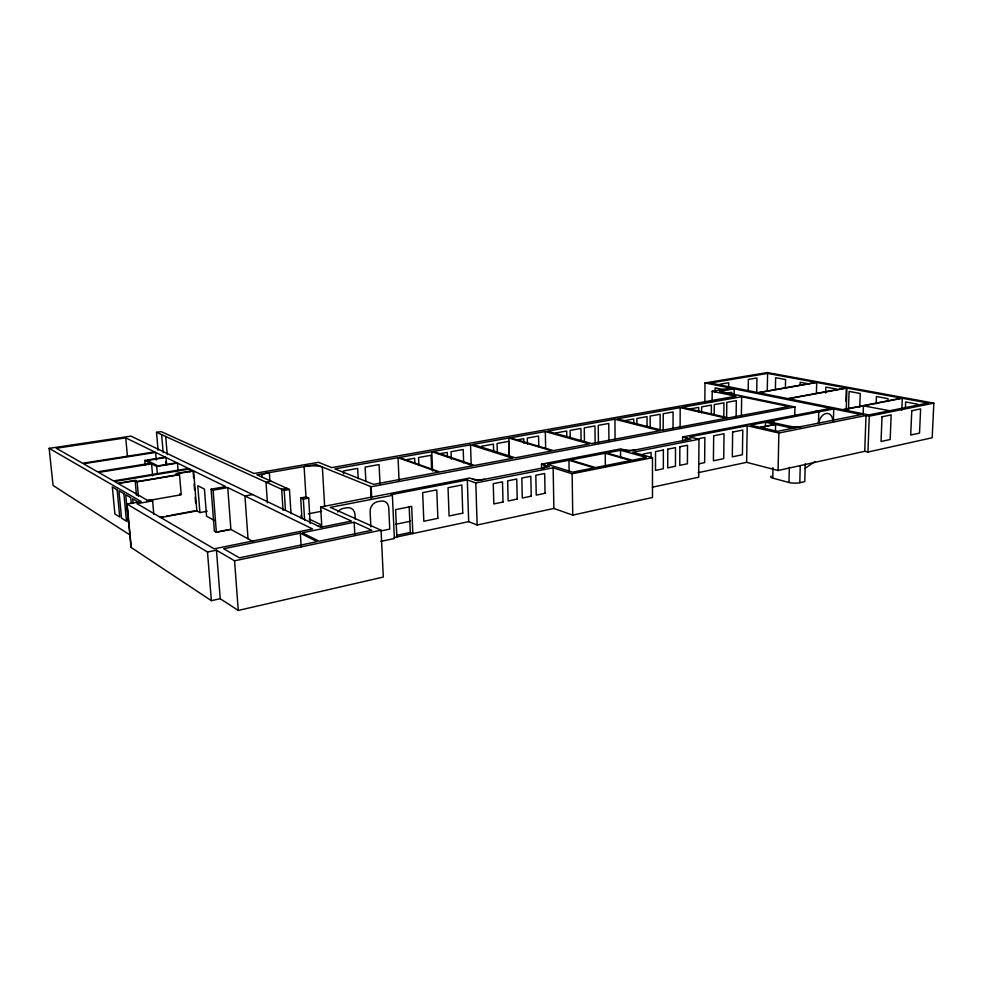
<?xml version="1.0" encoding="UTF-8"?>
<svg xmlns="http://www.w3.org/2000/svg" width="983" height="983" viewBox="0 0 983 983"><rect width="100%" height="100%" fill="white"/><g stroke="black" fill="none" stroke-linecap="round" stroke-linejoin="round"><path stroke-width="1.47" d="M660.134 429.436L660.146 414.285L650.156 416.067L650.168 428.256M663.181 430.382L663.206 413.732L673.085 411.963L673.036 428.539M680.113 427.089L680.187 407.65L617.103 418.832L662.173 430.284L726.56 418.217L680.187 407.65M682.607 441.453L682.632 436.944L830.721 408.363M685.52 440.691L685.532 437.668A8.011 1.782 0.1 0 1 685.065 440.2M698.667 411.84L698.692 407.38L688.776 409.161M698.163 472.676L746.625 462.329L778.069 470.513L864.721 451.308L867.952 452.045L932.191 437.754L933.85 403.128L869.279 416.165L866.023 415.502L778.868 433.024L747.203 425.737L689.587 436.894L698.974 439.254L698.692 477.197L652.393 487.199M701.579 412.799L701.629 406.864L711.409 405.107L711.323 413.978M704.836 402.575L705.008 382.94L767.391 372.557L933.85 403.128M712.097 401.691L712.196 391.295L730.639 388.125M714.199 414.924L714.297 404.591L723.955 402.858L723.783 417.554M715.096 392.315L715.145 387.88L724.913 389.87M726.609 418.488L726.806 402.354L736.328 400.646L736.107 416.706M728.661 387.105L728.722 382.731L719.875 384.23M731.684 395.313L731.733 392.303L726.167 393.274M734.129 394.748L734.203 388.85L719.593 391.369L794.952 406.95L794.731 415.993M741.366 416.46L741.661 396.751L788.857 406.532L728.489 417.849L682.091 407.306L741.661 396.751M746.625 462.329L747.203 425.737M748.186 390.939L748.37 379.426L756.947 377.976L756.701 392.315M765.45 426.72L765.536 422.186L792.74 428.281M767.256 391.037L767.6 373.417L816.123 382.362L758.09 392.622L710.291 382.989L767.6 373.417M805.237 463.816L804.77 481.572L799.806 482.714A7.643 1.892 1.5 0 1 788.98 482.481L772.773 478.143L772.982 467.675M773.891 423.612L773.953 420.552A7.594 1.585 0.9 0 0 773.904 422.776M775.403 389.182L775.636 377.705L785.564 379.549L785.38 388.224M775.464 430.529L775.587 424.435L760.35 427.421L777.442 431.34L861.366 414.556L705.008 382.94M778.069 470.513L778.868 433.024M788.98 482.481L789.324 467.33M800.101 385.201L800.174 382.276L809.021 383.935M799.806 482.714L800.236 466.028M816.406 393.139L816.701 382.473L901.644 398.14L842.628 409.641L758.655 392.733L816.701 382.473M818.446 423.292L818.765 411.877L815.755 411.25M825.646 393.028L825.818 387.069L836.558 389.071M833.4 420.294L833.744 408.977L750.336 425.123L759.908 427.322L775.132 424.337M845.884 401.31L846.277 389.415M846.252 408.854L846.928 388.052L788.501 398.742M848.489 409.592L849.091 391.406L860.236 393.483L859.744 407.232M863.123 414.9L863.443 405.832L889.713 410.734L928.124 403.018L902.296 398.25L864.02 405.721M864.721 451.308L866.023 415.502M867.952 452.045L869.279 416.165M876.148 403.755L876.418 396.505L888.03 398.68L887.907 401.592M901.804 410.083L902.296 398.25M905.392 407.871L905.638 401.961L917.753 404.222M804.93 468.461L814.981 461.555M129.695 534.801L53.057 485.455L49.15 448.346L141.134 501.551L127.016 504.033L131.034 547.396L211.357 600.674L220.217 598.696L238.255 610.443L383.309 577.046L381.048 530.193L330.337 507.375L392.377 495.334L394.367 538.5L380.863 541.387M394.195 537.541L468.682 521.641L477.148 525.02L553.871 508.457L572.745 515.129L652.491 497.496L652.466 457.673L632.819 452.205L698.974 439.254M397.243 535.231L410.304 532.467L412.835 533.572L411.668 506.405L395.596 509.624L396.849 536.976M381.171 530.894L389.747 529.1L388.764 507.928A8.712 7.36 -65.9 0 0 380.79 501.072L377.337 501.748A8.736 7.385 -65.7 0 0 370.099 511.664L370.861 526.9M395.547 524.32L410.402 521.236M131.267 547.543L127.016 504.033L207.499 552.004L216.457 550.185L234.556 560.789L381.048 530.193M698.63 463.878L704.639 462.624L704.86 437.484L696.935 439.032M300.331 533.179L223.645 548.735L239.397 557.828L317.226 541.645L300.331 533.179L301.179 546.806M354.175 522.268L302.236 532.798L319.168 541.24L371.807 530.292L354.175 522.268L354.826 534.519M392.377 495.334L390.878 494.732L467.318 479.925L475.821 482.948L553.146 467.81L572.143 473.781L652.466 457.673M889.136 410.857L868.886 414.924L843.279 409.776L863.443 405.832M318.369 526.433L321.281 525.844M643.103 454.048L651.065 452.475L651.065 458.262M216.358 532.294L230.882 529.456L227.749 487.58L213.102 490.185L211.112 489.178L214.38 531.176L216.358 532.294L213.102 490.185M568.936 460.253L547.617 464.381L572.561 472.172L594.125 467.871L568.936 460.253L569.096 470.992M605.258 453.224L570.349 459.983L595.551 467.576L630.84 460.523L605.258 453.224L605.368 466.79M620.543 450.263L606.622 452.954L632.216 460.253L646.286 457.439L620.543 450.263L620.58 457.746M308.429 513.814L321.588 511.246M216.063 532.135L230.587 529.296L253.405 541.719M541.621 468.633L541.535 464.16L620.789 448.875L628.936 451.136L690.963 439.045L682.632 436.944M321.81 526.827L320.642 507.007L469.702 478.021L477.271 480.687L549.399 466.63L541.535 464.16M291.005 513.605L289.457 489.46L256.895 474.777L316.059 464.492L371.156 486.757L794.952 406.95M301.965 518.766L300.675 497.914L306.008 496.919L308.674 498.123L310.21 523.46M300.675 497.914L303.329 499.131L308.674 498.123M160.942 517.537L196.833 510.914L199.93 512.598L207.18 511.258M160.364 517.23L163.35 516.677M166.336 516.124L169.322 515.571M170.821 515.301L194.757 510.877M252.619 494.56L244.939 495.96L248.023 538.782M286.925 488.318L281.679 489.276L283.055 510.374M158.054 450.14L156.518 432.311L284.198 490.419L289.457 489.46M787.911 398.619L846.326 387.929M404.763 459.983L414.642 458.213L414.838 462.735M439.045 453.851L447.253 452.377L447.412 456.837M481.633 446.221L493.429 444.119L493.638 451.394M516.579 439.966L523.742 438.688L523.841 443.247M555.727 432.962L566.712 430.996L566.798 436.968M623.468 420.847L633.728 419.004L633.752 423.612M211.112 489.178L225.734 486.597L193.614 470.943L177.481 473.646L179.545 474.691L181.216 494.744L146.504 500.875M153.803 514.269L152.623 500.9L137.018 503.665L214.134 548.821L312.582 528.94L227.749 487.58M398.041 457.685L334.908 468.891L373.601 484.373L438.529 472.209L398.041 457.685L399.049 480.257M431.795 451.701L399.258 457.476L439.782 471.963L473.167 465.709L431.795 451.701L432.545 470.98M470.538 444.832L433.245 451.443L474.654 465.438L512.868 458.275L470.538 444.832L471.176 464.541M508.875 438.037L472.884 444.414L515.264 457.82L552.077 450.914L508.875 438.037L509.329 455.928M545.319 431.574L510.226 437.791L553.454 450.656L589.308 443.935L545.319 431.574L545.639 448.371M614.94 419.225L547.506 431.181L591.533 443.53L659.974 430.689L614.94 419.225L615.088 439.929M271.161 481.215L265.988 482.137L267.401 502.829M179.545 474.691L137.116 481.83L135.138 480.748L118.206 483.587L147.659 500.396L150.768 499.843L152.623 500.9M189.621 469.002L114.556 481.51L117.69 483.292L135.593 480.294L137.743 481.473L178.218 474.654L175.969 473.523L193.037 470.66L189.621 469.002L189.879 472.061M176.829 462.76L157.858 465.856L147.266 460.486L166.004 457.488L166.643 464.873M145.214 464.885L144.808 460.425L150.411 463.263L97.563 471.815L83.481 463.779L155.609 452.413L188.49 468.449L113.524 480.92L98.669 472.442L151.591 463.865L156.727 466.483L177.493 463.091L178.12 470.599M144.808 460.425L165.304 457.144M49.15 448.346L130.985 436.133L320.728 527.293L351.545 521.064L320.642 507.007M156.518 432.311L161.138 431.623L254.019 473.487L318.492 462.317L331.713 467.613L735.984 396.235L712.196 391.295M125.738 437.853L56.264 448.26L82.56 463.251L154.601 451.922L125.738 437.853L127.397 455.94M768.608 421.596L795.837 427.666M309.227 519.098L321.392 524.91M214.441 520.499L206.565 516.222L204.427 489.079L197.78 485.713L199.93 512.598M137.841 501.785L132.68 498.786L133.086 503.185M128.306 522.366L125.738 494.744L130.788 497.681L131.329 503.542M137.116 481.83L138.431 496.39M135.138 480.748L136.465 495.26M151.591 463.865L152.648 475.895M161.63 434.646L163.166 452.598M155.609 452.413L156.272 459.983M156.727 466.483L157.378 474.052M165.709 436.501L167.245 454.564M165.672 461.568L165.93 464.529M179.803 493.749L179.889 494.707M193.614 470.943L196.833 510.914M193.159 472.135L193.639 478.057M194.106 483.98L194.585 489.89M195.138 497.177L195.666 503.21M207.499 552.004L211.357 600.674M216.457 550.185L220.217 598.696M234.556 560.789L238.255 610.443M269.944 481.609L269.33 472.614A14.057 3.33 -3.8 0 0 262.879 477.48M284.198 490.419L285.475 510.079M301.117 515.239L301.302 518.274M306.057 498.406L304.103 466.569A13.787 3.244 -3.4 0 1 322.363 467.036L324.648 506.552M303.329 499.131L304.619 520.044M343.62 473.892L343.46 470.955L357.689 468.412L358.217 478.635M355.244 519.27L354.998 514.674A8.872 7.581 -64 0 0 346.729 507.732L343.178 508.432A8.884 7.606 -63.7 0 0 337.734 512.02M365.873 481.645L365.135 467.072L379.094 464.578L380.052 484.459M371.156 486.757L371.685 497.3M370.493 486.487L371.095 498.541M409.198 506.872L410.304 532.467M418.881 465.033L418.561 457.513L431.07 455.276L431.598 468.744M451.32 459.11L451.062 451.701L463.202 449.526L463.644 462.809M467.318 479.925L468.682 521.641M475.821 482.948L477.148 525.02M497.312 452.18L497.079 443.468L508.69 441.379L509.083 456.69M527.416 444.132L527.281 438.062L538.573 436.034L538.782 446.614M544.336 468.006L544.275 465.02A8.552 2.077 -1.2 0 1 542.591 467.957M553.146 467.81L553.871 508.457M572.143 473.781L572.745 515.129M570.214 437.84L570.103 430.394L580.928 428.453L581.088 440.31M584.443 441.17L584.271 427.863L594.948 425.946L595.133 443.603M598.426 442.989L598.254 425.356L608.784 423.476L608.919 441.023M636.923 424.57L636.898 418.439L647.023 416.632L647.047 427.31M635.19 449.919A8.196 1.88 -0.3 0 1 623.64 449.661M801.231 426.585A7.717 1.622 1.1 0 1 790.283 426.425M484.521 479.274A8.798 2.187 -1.8 0 1 472.344 478.954M772.773 478.143A7.52 1.843 1.3 0 1 771.213 476.116M818.778 423.341A9.977 6.721 -76.3 0 1 826.199 413.487A9.965 6.721 -76.3 0 1 832.822 421.818M663.365 450.03L663.341 468.756L655.514 470.378L655.514 451.59L663.365 450.03M667.752 449.17L667.715 467.847L675.456 466.237L675.518 447.634L667.752 449.17M679.855 446.774L679.769 465.34L687.412 463.755L687.51 445.262L679.855 446.774M713.67 435.764L713.412 460.794L723.721 458.643L724.016 433.736L713.67 435.764M732.642 432.053L732.31 456.849L742.411 454.748L742.779 430.062L732.642 432.053M882.009 416.78L881.038 441.502L890.168 439.512L891.163 414.912L882.009 416.78M911.782 410.71L910.7 435.039L919.523 433.11L920.629 408.916L911.782 410.71M503.026 502.018L493.835 503.935L493.257 483.685L502.485 481.854L503.026 502.018M517.23 499.081L508.162 500.961L507.646 480.834L516.751 479.04L517.23 499.081M531.238 496.169L522.292 498.025L521.826 478.033L530.808 476.251L531.238 496.169M545.061 493.294L536.239 495.137L535.821 475.268L544.68 473.511L545.061 493.294M437.865 518.336L423.833 521.273L422.665 492.655L436.771 489.89L437.865 518.336M462.772 513.138L449.071 516.001L448.039 487.691L461.826 485L462.772 513.138M117.149 489.755L112.332 486.941L114.9 513.998L119.717 517.009L117.149 489.755M123.895 493.675L118.955 490.8L121.523 518.139L126.463 521.223L123.895 493.675"/></g></svg>
